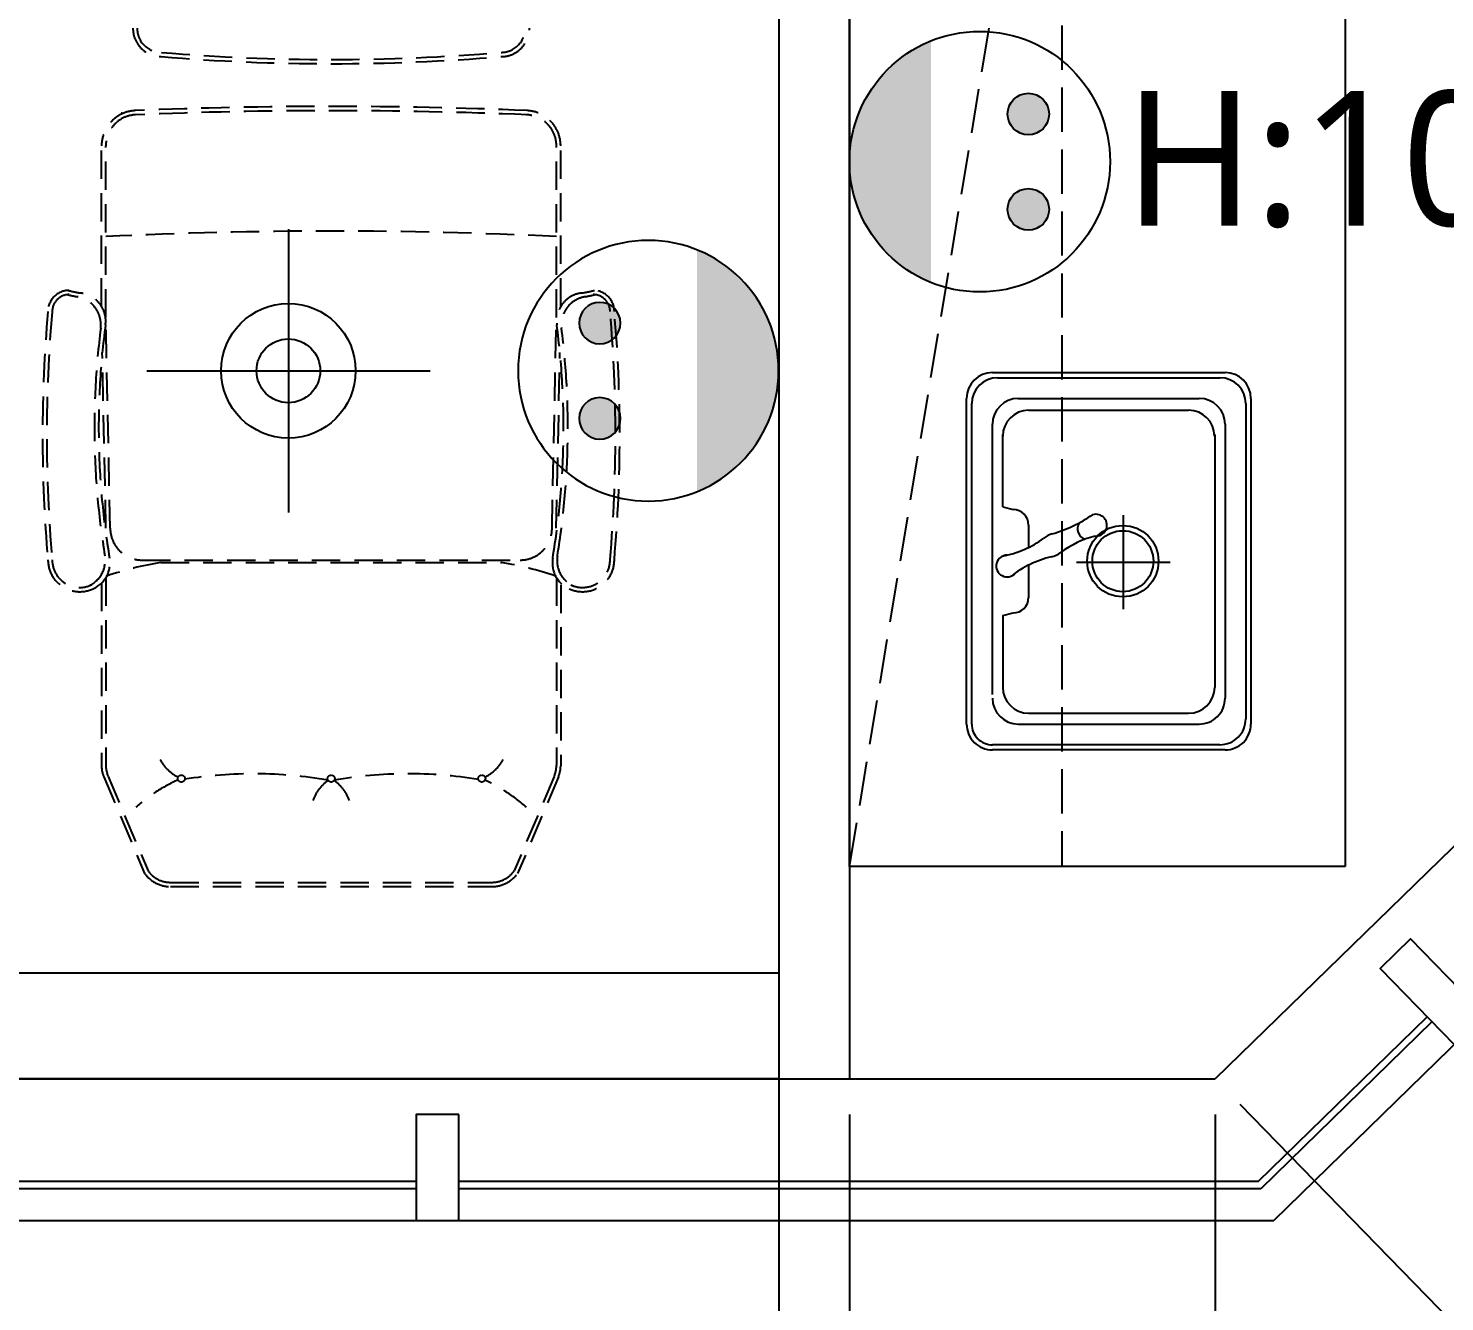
# Model space of a CAD drawing. Extents: x 11477420 to 23072185, y -28506554 to -14238804.
# Drawn here: x 11533078 to 11535079, y -14283714 to -14281916 of the extents above; entities that cross this region are included whole.
import ezdxf
from ezdxf.enums import TextEntityAlignment as Align

# ---------------------------------------------------------------- set-up
doc = ezdxf.new("R2010")
doc.units = 0
doc.header["$LTSCALE"] = 50
doc.header["$MEASUREMENT"] = 0
doc.linetypes.add('DASH', pattern=[0.35, 0.25, -0.1])
doc.linetypes.add('DH-HID2', pattern=[1.2, 0.8, -0.4])
doc.layers.get('0').update_dxf_attribs({"linetype": 'CONTINUOUS'})
doc.layers.get('DEFPOINTS').update_dxf_attribs({"linetype": 'CONTINUOUS'})
for name, color, linetype in [('07-DIM WAL', 5, 'CONTINUOUS'), ('1.천장.벽체선(내벽)', 3, 'CONTINUOUS'), ('2.글자선', 60, 'CONTINUOUS'), ('3 가구-붙박이', 6, 'CONTINUOUS'), ('4.가구-붙박이', 6, 'CONTINUOUS'), ('C-WIN', 4, 'CONTINUOUS'), ('CEIL_SYM', 4, 'CONTINUOUS'), ('CO-FURB-DN', 9, 'CONTINUOUS'), ('FU-FURM', 251, 'DH-HID2'), ('Layer2', 51, 'CONTINUOUS'), ('설비', 7, 'CONTINUOUS')]:
    doc.layers.add(name, color=color, linetype=linetype)
doc.styles.add('DAWIN', font='NanumSquareR.ttf')
doc.styles.add('맑은 고딕', font='malgun.ttf')
doc.dimstyles.new('80', dxfattribs={"dimscale": 80, "dimtxt": 2.2, "dimasz": 3, "dimexe": 1.25, "dimexo": 0.625, "dimtad": 1, "dimdec": 0, "dimzin": 0, "dimdsep": 46, "dimlunit": 6, "dimtxsty": 'DAWIN', "dimblk1": 'DOTSMALL', "dimblk2": 'DOTSMALL', "dimsah": 1, "dimcen": 0.001, "dimclrd": 1, "dimclre": 1, "dimclrt": 3, "dimadec": 0, "dimazin": 0, "dimtfac": 1, "dimtdec": 0, "dimtix": 1, "dimtmove": 2, "dimatfit": 3, "dimldrblk": 'DOTSMALL', "dimfxl": 0, "dimtolj": 1, "dimtzin": 0, "dimarcsym": 0})

# ---------------------------------------------------------------- blocks, each defined once
blk = doc.blocks.new('flooor')
at = {"layer": 'C-WIN', "ltscale": 30}
for p, q in [((11512334.8, -14185255.4), (11509215.4, -14188296.8)), ((11512534.8, -14185338.2), (11509298.2, -14188496.8)), ((11509275.8, -14188441.8), (11509514.5, -14188208.9)), ((11509521.5, -14188216), (11509279.9, -14188451.8)), ((11492056.8, -14188296.8), (11509215.4, -14188296.8)), ((11508086.8, -14188441.8), (11506956.8, -14188441.8)), ((11508086.8, -14188451.8), (11506956.8, -14188451.8)), ((11509275.8, -14188441.8), (11508146.8, -14188441.8)), ((11509279.9, -14188451.8), (11508146.8, -14188451.8)), ((11492056.8, -14188496.8), (11509298.2, -14188496.8))]:
    blk.add_line(p, q, dxfattribs=at)
for points in [[(11509552.9, -14188248.3), (11509595.8, -14188206.3), (11509491.1, -14188099), (11509448.1, -14188140.9)], [(11508146.8, -14188346.8), (11508086.8, -14188346.8), (11508086.8, -14188496.8), (11508146.8, -14188496.8)]]:
    blk.add_lwpolyline(points, close=True, dxfattribs=at)
blk = doc.blocks.new('flooor2')
at = {"layer": '1.천장.벽체선(내벽)', "ltscale": 30}
for p, q in [((11534238.1, -14281299.4), (11534238.1, -14283399.4)), ((11534138.1, -14281399.4), (11534138.1, -14283399.4))]:
    blk.add_line(p, q, dxfattribs=at)
at = {"layer": '3 가구-붙박이', "color": 8, "ltscale": 30}
for p, q in [((11534238.1, -14283099.4), (11534238.1, -14281299.4)), ((11534938.1, -14281299.4), (11534938.1, -14283099.4)), ((11534938.1, -14283099.4), (11534238.1, -14283099.4))]:
    blk.add_line(p, q, dxfattribs=at)
at = {"layer": '3 가구-붙박이', "color": 8}
for p, q in [((11530338.1, -14283249.4), (11534138.1, -14283249.4)), ((11534138.1, -14283249.4), (11534138.1, -14283399.4)), ((11534138.1, -14283399.4), (11530338.1, -14283399.4))]:
    blk.add_line(p, q, dxfattribs=at)
at = {"layer": '4.가구-붙박이', "color": 8, "linetype": 'DASH', "ltscale": 5}
for p, q in [((11534238.1, -14283099.4), (11534538.1, -14281299.4)), ((11534538.1, -14281299.4), (11534538.1, -14283099.4))]:
    blk.add_line(p, q, dxfattribs=at)
at = {"layer": 'CO-FURB-DN', "color": 8}
for p, q in [((11534440, -14282402), (11534768.6, -14282402)), ((11534447.3, -14282409.3), (11534761.3, -14282409.3)), ((11534403.5, -14282898.3), (11534403.5, -14282438.5)), ((11534476.5, -14282438.5), (11534732.1, -14282438.5)), ((11534805.1, -14282438.5), (11534805.1, -14282898.3)), ((11534410.8, -14282898.3), (11534410.8, -14282445.8)), ((11534490.7, -14282455.2), (11534717.1, -14282455.2)), ((11534797.8, -14282445.8), (11534797.8, -14282891)), ((11534440, -14282856.6), (11534440, -14282475)), ((11534768.6, -14282475), (11534768.6, -14282861.8)), ((11534454.6, -14282591.7), (11534454.6, -14282489.6)), ((11534754, -14282489.6), (11534754, -14282846.5)), ((11534454.6, -14282591.7), (11534469.2, -14282595.4)), ((11534491.1, -14282617.3), (11534491.1, -14282648.6)), ((11534624.9, -14282736), (11534624.9, -14282603.5)), ((11534491.1, -14282673.6), (11534491.1, -14282720.2)), ((11534558.7, -14282669.8), (11534691.1, -14282669.8)), ((11534454.6, -14282745.1), (11534469.2, -14282741.4)), ((11534454.6, -14282745.1), (11534454.6, -14282847.2)), ((11534476.5, -14282898.3), (11534732.1, -14282898.3)), ((11534490.7, -14282883.1), (11534717.1, -14282883.1)), ((11534761.3, -14282927.5), (11534440, -14282927.5)), ((11534768.6, -14282934.8), (11534440, -14282934.8))]:
    blk.add_line(p, q, dxfattribs=at)
for centre, major_axis, start_param, end_param in [((11534440, -14282438.5), (25.8, 25.8), 0.785398, 2.356194), ((11534447.3, -14282445.8), (-25.8, 25.8), -0.785398, 0.785398), ((11534761.3, -14282445.8), (-25.8, 25.8), 3.926991, 5.497787), ((11534768.6, -14282438.5), (-25.8, 25.8), 3.926991, 5.497787), ((11534476.5, -14282475), (25.8, 25.8), 0.785398, 2.356194), ((11534732.1, -14282475), (25.8, 25.8), 5.497787, 7.068583), ((11534491.1, -14282491.7), (-25.8, 25.8), -0.785398, 0.785398), ((11534717.1, -14282491.7), (-25.8, 25.8), 3.926991, 5.497787), ((11534469.2, -14282617.3), (15.5, 15.5), 5.497787, 7.068583), ((11534465.4, -14282430.7), (188.1, 87.8), 4.564448, 4.869089), ((11534575.5, -14282622.5), (10.9, 10.9), 1.800231, 3.63701), ((11534624.2, -14282668.3), (-35.6, 35.6), -0.785398, 5.497787), ((11534586.3, -14282617.5), (10.9, 10.9), 3.83032, 7.384893), ((11534428.2, -14282521.2), (130.6, 56.6), 4.487831, 4.939146), ((11534535.5, -14282666.6), (-27.2, 27.2), -0.49653, -0.149859), ((11534621.2, -14282770.4), (100.6, 100.6), 1.043672, 1.419325), ((11534624.2, -14282668.3), (42.3, 8.1), 1.381641, 7.664826), ((11534460.7, -14282675.1), (4.5, 14.7), 0.284328, 4.299638), ((11534514.1, -14282624.7), (27.2, 27.2), 4.156317, 4.560918), ((11534555.2, -14282800.8), (100.6, 100.6), 1.014724, 1.458889), ((11534469.2, -14282719.5), (15.5, 15.5), 3.926991, 5.497787), ((11534491.1, -14282846.5), (-25.8, 25.8), 0.785398, 2.356194), ((11534716.8, -14282845.9), (26.3, 26.3), 3.934504, 5.479647), ((11534476.5, -14282861.8), (-25.8, 25.8), 0.785398, 2.356194), ((11534732.1, -14282861.8), (-25.8, 25.8), 2.356194, 3.926991), ((11534440, -14282898.3), (25.8, 25.8), 2.356194, 3.926991), ((11534440, -14282898.3), (20.7, 20.7), 2.356194, 3.926991), ((11534761.3, -14282891), (-25.8, 25.8), 2.356194, 3.926991), ((11534768.6, -14282898.3), (-25.8, 25.8), 2.356194, 3.926991)]:
    blk.add_ellipse(centre, major_axis=major_axis, ratio=1, start_param=start_param, end_param=end_param, dxfattribs=at)
at = {"layer": 'FU-FURM', "color": 8}
for p, q in [((11533210.8, -14282035.9), (11533209.6, -14282035.9)), ((11533181.7, -14282308.5), (11533181.7, -14282082)), ((11533187.7, -14282324.2), (11533187.7, -14282082)), ((11533824.2, -14282324.2), (11533824.2, -14282082)), ((11533830.2, -14282308.5), (11533830.2, -14282082)), ((11533193.9, -14282621.7), (11533187.7, -14282324.2)), ((11533818, -14282621.7), (11533824.2, -14282324.2)), ((11533187.9, -14282621.9), (11533182.7, -14282373.6)), ((11533824, -14282621.9), (11533829.2, -14282373.6)), ((11533238.9, -14282666.7), (11533773, -14282666.7)), ((11533265.3, -14282670.1), (11533746.6, -14282670.1)), ((11533181.7, -14282699.1), (11533181.7, -14282957.3)), ((11533187.7, -14282691.5), (11533187.7, -14282956.5)), ((11533824.2, -14282691.5), (11533824.2, -14282956.5)), ((11533167.4, -14282701.7), (11533163.7, -14282703.4)), ((11533169.9, -14282707.2), (11533170.4, -14282707)), ((11533830.2, -14282701.7), (11533830.2, -14282957.3)), ((11533844.6, -14282701.7), (11533848.2, -14282703.4)), ((11533184.9, -14282972.9), (11533242.5, -14283109.1)), ((11533190.9, -14282972.1), (11533247.4, -14283105.6)), ((11533821.1, -14282972.1), (11533764.6, -14283105.6)), ((11533827.1, -14282972.9), (11533769.4, -14283109.1)), ((11533279, -14283121.8), (11533732.9, -14283121.8)), ((11533279, -14283127.8), (11533732.9, -14283127.8))]:
    blk.add_line(p, q, dxfattribs=at)
for centre in [(11533294.4, -14282975.2), (11533506, -14282975.2), (11533718.8, -14282975.2)]:
    blk.add_circle(centre, 5, dxfattribs=at)
for centre, radius, start, end in [((11533266, -14281915.9), 40, 180, 270), ((11533266, -14281915.9), 34, 180, 270), ((11533746, -14281915.9), 40, 270, 0), ((11533746, -14281915.9), 34, 270, 0), ((11533506, -14279080.9), 2885, 265.2281, 274.7719), ((11533506, -14279080.9), 2879, 265.2281, 274.7719), ((11533231.7, -14282082), 50, 92.4241, 180), ((11533231.7, -14282082), 44, 92.4241, 180), ((11533506, -14288560.6), 6534.4, 87.57593, 92.42407), ((11533506.1, -14288702.7), 6670.4, 87.62279, 92.3735), ((11533780.2, -14282082), 44, 0, 87.5759), ((11533780.2, -14282082), 50, 0, 87.5759), ((11533506.1, -14288872.7), 6670.4, 87.26633, 92.73581), ((11533136, -14282315.9), 30, 90, 180), ((11533136, -14282315.9), 24, 90, 180), ((11533182.6, -14282093.7), 204.2, 255.8639, 260.1676), ((11533182.6, -14282093.7), 198.2, 255.8639, 261.5511), ((11533140.8, -14282334.4), 40, 352.7088, 80.1676), ((11533147.6, -14282329.4), 40, 352.4175, 81.5511), ((11533864.4, -14282329.4), 40, 98.4489, 187.5825), ((11533871.1, -14282334.4), 40, 99.8324, 187.2912), ((11533829.4, -14282093.7), 198.2, 278.4489, 284.1361), ((11533829.4, -14282093.7), 204.2, 279.8324, 284.1361), ((11533876, -14282315.9), 30, 0, 90), ((11533876, -14282315.9), 24, 0, 90), ((11535109.4, -14282491.1), 2011.1, 175.0022, 184.9978), ((11535109.4, -14282491.1), 2005.1, 175.0022, 184.9978), ((11531902.5, -14282491.1), 2005.1, 355.0022, 4.9978), ((11531902.5, -14282491.1), 2011.1, 355.0022, 4.9978), ((11534280.1, -14282480.1), 1108.5, 172.7088, 189.3713), ((11534280.1, -14282480.1), 1102.5, 172.4175, 189.6), ((11532731.8, -14282480.1), 1102.5, 350.4, 7.5825), ((11532731.8, -14282480.1), 1108.5, 350.6287, 7.2912), ((11533238.9, -14282621.7), 45, 180, 270), ((11533773, -14282621.7), 45, 270, 0), ((11533151, -14282666.4), 45, 180, 294.8531), ((11533151, -14282666.4), 39, 180, 294.8531), ((11533146.9, -14282667.1), 40, 294.8531, 9.3713), ((11533153.6, -14282670.7), 40, 294.8531, 9.6), ((11533341.9, -14283137), 473.1, 99.3213, 108.8655), ((11533670, -14283137), 473.1, 71.1345, 80.6787), ((11533858.4, -14282670.7), 40, 170.4, 245.1469), ((11533865, -14282667.1), 40, 170.6287, 245.1469), ((11533861, -14282666.4), 45, 245.1469, 0), ((11533861, -14282666.4), 39, 245.1469, 0), ((11533221.7, -14282957.3), 40, 180, 202.9344), ((11533227.7, -14282956.5), 40, 180, 202.9344), ((11533316.1, -14282920.4), 58.9, 208.2103, 243.5305), ((11533697.1, -14282920.4), 58.9, 296.4695, 331.7897), ((11533784.2, -14282956.5), 40, 337.0656, 0), ((11533790.2, -14282957.3), 40, 337.0656, 0), ((11533382.4, -14283186.1), 228.5, 113.8936, 131.7766), ((11533396.2, -14283576.4), 607.9, 80.0066, 99.1734), ((11533535.5, -14283026.2), 58.9, 124.9354, 160.2556), ((11533476.4, -14283026.2), 58.9, 19.7444, 55.0646), ((11533615.7, -14283576.4), 607.9, 80.7046, 99.9934), ((11533629.5, -14283186.1), 228.5, 48.2234, 66.1064), ((11533279, -14283082.8), 45, 215.7971, 270), ((11533279, -14283082.8), 39, 215.7971, 270), ((11533732.9, -14283082.8), 39, 270, 324.2029), ((11533732.9, -14283082.8), 45, 270, 324.2029)]:
    blk.add_arc(centre, radius, start, end, dxfattribs=at)
blk.add_blockref('flooor', (25539.3, -95102.6))
blk = doc.blocks.new('ADDDD')
at = {"layer": 'CEIL_SYM', "color": 1, "linetype": 'Continuous'}
for p, q in [((101438.4, 99576), (101438.4, 99176)), ((101238.4, 99376), (101638.4, 99376))]:
    blk.add_line(p, q, dxfattribs=at)
at = {"layer": 'CEIL_SYM', "color": 4, "linetype": 'Continuous'}
blk.add_circle((101438.4, 99376), 95, dxfattribs=at)
at = {"layer": 'CEIL_SYM', "color": 7, "linetype": 'Continuous'}
blk.add_circle((101438.4, 99376), 45, dxfattribs=at)
blk = doc.blocks.new('_DOTSMALL')
at = {"color": 0, "linetype": 'ByBlock', "const_width": 0.5}
blk.add_lwpolyline([(-0.0625, 0, 1), (0.0625, 0, 1)], format="xyb", close=True, dxfattribs=at)
blk = doc.blocks.new('*D314')
at = {"layer": '07-DIM WAL', "color": 1, "lineweight": -2, "ltscale": 30}
for p, q in [((11517596.1, -14283449.4), (11517596.1, -14284899.4)), ((11537874.1, -14283449.4), (11537874.1, -14284899.4)), ((11517596.1, -14284799.4), (11537874.1, -14284799.4))]:
    blk.add_line(p, q, dxfattribs=at)
at = {"layer": 'DEFPOINTS', "color": 0, "ltscale": 30}
for p in [(11517596.1, -14283399.4), (11537874.1, -14283399.4), (11537874.1, -14284799.4)]:
    blk.add_point(p, dxfattribs=at)
at = {"layer": '07-DIM WAL', "color": 1, "lineweight": -2, "ltscale": 30, "xscale": 240, "yscale": 240, "zscale": 240, "rotation": 180}
blk.add_blockref('_DOTSMALL', (11517596.1, -14284799.4), dxfattribs=at)
at = {"layer": '07-DIM WAL', "color": 1, "lineweight": -2, "ltscale": 30, "xscale": 240, "yscale": 240, "zscale": 240}
blk.add_blockref('_DOTSMALL', (11537874.1, -14284799.4), dxfattribs=at)
at = {"layer": '07-DIM WAL', "color": 3, "ltscale": 30, "insert": (11527735.1, -14284637.9), "char_height": 176, "attachment_point": 5, "style": 'DAWIN'}
blk.add_mtext('\\A1;20,278', dxfattribs=at)
blk = doc.blocks.new('*D339')
at = {"layer": '07-DIM WAL', "color": 1, "lineweight": -2, "ltscale": 30}
for p, q in [((11530338.1, -14283449.4), (11530338.1, -14284499.4)), ((11534138.1, -14283449.4), (11534138.1, -14284499.4)), ((11530338.1, -14284399.4), (11534138.1, -14284399.4))]:
    blk.add_line(p, q, dxfattribs=at)
at = {"layer": 'DEFPOINTS', "color": 0, "ltscale": 30}
for p in [(11530338.1, -14283399.4), (11534138.1, -14283399.4), (11534138.1, -14284399.4)]:
    blk.add_point(p, dxfattribs=at)
at = {"layer": '07-DIM WAL', "color": 1, "lineweight": -2, "ltscale": 30, "xscale": 240, "yscale": 240, "zscale": 240, "rotation": 180}
blk.add_blockref('_DOTSMALL', (11530338.1, -14284399.4), dxfattribs=at)
at = {"layer": '07-DIM WAL', "color": 1, "lineweight": -2, "ltscale": 30, "xscale": 240, "yscale": 240, "zscale": 240}
blk.add_blockref('_DOTSMALL', (11534138.1, -14284399.4), dxfattribs=at)
at = {"layer": '07-DIM WAL', "color": 3, "ltscale": 30, "insert": (11532238.1, -14284237.9), "char_height": 176, "attachment_point": 5, "style": 'DAWIN'}
blk.add_mtext('\\A1;3,800', dxfattribs=at)
blk = doc.blocks.new('*D318')
at = {"layer": '07-DIM WAL', "color": 1, "lineweight": -2, "ltscale": 30}
for p, q in [((11534138.1, -14283449.4), (11534138.1, -14284499.4)), ((11534238.1, -14283449.4), (11534238.1, -14284499.4)), ((11534138.1, -14284399.4), (11533898.1, -14284399.4)), ((11534138.1, -14284399.4), (11534238.1, -14284399.4)), ((11534238.1, -14284399.4), (11534478.1, -14284399.4))]:
    blk.add_line(p, q, dxfattribs=at)
at = {"layer": 'DEFPOINTS', "color": 0, "ltscale": 30}
for p in [(11534138.1, -14283399.4), (11534238.1, -14283399.4), (11534238.1, -14284399.4)]:
    blk.add_point(p, dxfattribs=at)
at = {"layer": '07-DIM WAL', "color": 1, "lineweight": -2, "ltscale": 30, "xscale": 240, "yscale": 240, "zscale": 240}
blk.add_blockref('_DOTSMALL', (11534138.1, -14284399.4), dxfattribs=at)
at = {"layer": '07-DIM WAL', "color": 1, "lineweight": -2, "ltscale": 30, "xscale": 240, "yscale": 240, "zscale": 240, "rotation": 180}
blk.add_blockref('_DOTSMALL', (11534238.1, -14284399.4), dxfattribs=at)
at = {"layer": '07-DIM WAL', "color": 3, "ltscale": 30, "insert": (11534188.1, -14284255.4), "char_height": 176, "attachment_point": 5, "style": 'DAWIN'}
blk.add_mtext('\\A1;100', dxfattribs=at)
blk = doc.blocks.new('*D319')
at = {"layer": '07-DIM WAL', "color": 1, "lineweight": -2, "ltscale": 30}
for p, q in [((11537874.1, -14280408), (11537874.1, -14284499.4)), ((11534238.1, -14283449.4), (11534238.1, -14284499.4)), ((11534238.1, -14284399.4), (11537874.1, -14284399.4))]:
    blk.add_line(p, q, dxfattribs=at)
at = {"layer": 'DEFPOINTS', "color": 0, "ltscale": 30}
for p in [(11537874.1, -14280358), (11534238.1, -14283399.4), (11537874.1, -14284399.4)]:
    blk.add_point(p, dxfattribs=at)
at = {"layer": '07-DIM WAL', "color": 1, "lineweight": -2, "ltscale": 30, "xscale": 240, "yscale": 240, "zscale": 240, "rotation": 180}
blk.add_blockref('_DOTSMALL', (11534238.1, -14284399.4), dxfattribs=at)
at = {"layer": '07-DIM WAL', "color": 1, "lineweight": -2, "ltscale": 30, "xscale": 240, "yscale": 240, "zscale": 240}
blk.add_blockref('_DOTSMALL', (11537874.1, -14284399.4), dxfattribs=at)
at = {"layer": '07-DIM WAL', "color": 3, "ltscale": 30, "insert": (11536056.1, -14284237.9), "char_height": 176, "attachment_point": 5, "style": 'DAWIN'}
blk.add_mtext('\\A1;3,636', dxfattribs=at)
blk = doc.blocks.new('*D320')
at = {"layer": '07-DIM WAL', "color": 1, "lineweight": -2, "ltscale": 30}
for p, q in [((11534238.1, -14283449.4), (11534238.1, -14284099.4)), ((11534754.6, -14283449.4), (11534754.6, -14284099.4)), ((11534238.1, -14283999.4), (11533998.1, -14283999.4)), ((11534238.1, -14283999.4), (11534754.6, -14283999.4)), ((11534754.6, -14283999.4), (11534994.6, -14283999.4))]:
    blk.add_line(p, q, dxfattribs=at)
at = {"layer": 'DEFPOINTS', "color": 0, "ltscale": 30}
for p in [(11534238.1, -14283399.4), (11534754.6, -14283399.4), (11534754.6, -14283999.4)]:
    blk.add_point(p, dxfattribs=at)
at = {"layer": '07-DIM WAL', "color": 1, "lineweight": -2, "ltscale": 30, "xscale": 240, "yscale": 240, "zscale": 240}
blk.add_blockref('_DOTSMALL', (11534238.1, -14283999.4), dxfattribs=at)
at = {"layer": '07-DIM WAL', "color": 1, "lineweight": -2, "ltscale": 30, "xscale": 240, "yscale": 240, "zscale": 240, "rotation": 180}
blk.add_blockref('_DOTSMALL', (11534754.6, -14283999.4), dxfattribs=at)
at = {"layer": '07-DIM WAL', "color": 3, "ltscale": 30, "insert": (11534496.4, -14283856.8), "char_height": 176, "attachment_point": 5, "style": 'DAWIN'}
blk.add_mtext('\\A1;517', dxfattribs=at)
blk = doc.blocks.new('*D321')
at = {"layer": '07-DIM WAL', "color": 1, "lineweight": -2, "ltscale": 30}
for p, q in [((11534754.6, -14283449.4), (11534754.6, -14284099.4)), ((11537874.1, -14283449.4), (11537874.1, -14284099.4)), ((11534754.6, -14283999.4), (11537874.1, -14283999.4))]:
    blk.add_line(p, q, dxfattribs=at)
at = {"layer": 'DEFPOINTS', "color": 0, "ltscale": 30}
for p in [(11534754.6, -14283399.4), (11537874.1, -14283399.4), (11537874.1, -14283999.4)]:
    blk.add_point(p, dxfattribs=at)
at = {"layer": '07-DIM WAL', "color": 1, "lineweight": -2, "ltscale": 30, "xscale": 240, "yscale": 240, "zscale": 240, "rotation": 180}
blk.add_blockref('_DOTSMALL', (11534754.6, -14283999.4), dxfattribs=at)
at = {"layer": '07-DIM WAL', "color": 1, "lineweight": -2, "ltscale": 30, "xscale": 240, "yscale": 240, "zscale": 240}
blk.add_blockref('_DOTSMALL', (11537874.1, -14283999.4), dxfattribs=at)
at = {"layer": '07-DIM WAL', "color": 3, "ltscale": 30, "insert": (11536314.4, -14283837.9), "char_height": 176, "attachment_point": 5, "style": 'DAWIN'}
blk.add_mtext('\\A1;3,119', dxfattribs=at)
blk = doc.blocks.new('*D330')
at = {"layer": '07-DIM WAL', "color": 1, "lineweight": -2, "ltscale": 30}
for p, q in [((11537909, -14280393.8), (11538362.9, -14280859.4)), ((11538293.1, -14280787.8), (11535173.7, -14283829.3)), ((11534789.5, -14283435.2), (11535243.5, -14283900.9))]:
    blk.add_line(p, q, dxfattribs=at)
at = {"layer": 'DEFPOINTS', "color": 0, "ltscale": 30}
for p in [(11537874.1, -14280358), (11534754.6, -14283399.4), (11535173.7, -14283829.3)]:
    blk.add_point(p, dxfattribs=at)
at = {"layer": '07-DIM WAL', "color": 1, "lineweight": -2, "ltscale": 30, "xscale": 240, "yscale": 240, "zscale": 240}
for p, rotation in [((11538293.1, -14280787.8), 44.27463948526286), ((11535173.7, -14283829.3), 224.2746394852629)]:
    blk.add_blockref('_DOTSMALL', p, dxfattribs=dict(at, rotation=rotation))
at = {"layer": '07-DIM WAL', "color": 3, "ltscale": 30, "insert": (11536620.6, -14282192.9), "char_height": 176, "attachment_point": 5, "rotation": 44.2746, "style": 'DAWIN'}
blk.add_mtext('\\A1;4,357', dxfattribs=at)
blk = doc.blocks.new('*D341')
at = {"layer": '07-DIM WAL', "color": 1, "lineweight": -2, "ltscale": 30}
for p, q in [((11534138.1, -14282999.4), (11534138.1, -14284099.4)), ((11532753.1, -14283449.4), (11532753.1, -14284099.4)), ((11532753.1, -14283999.4), (11534138.1, -14283999.4))]:
    blk.add_line(p, q, dxfattribs=at)
at = {"layer": 'DEFPOINTS', "color": 0, "ltscale": 30}
for p in [(11534138.1, -14282949.4), (11532753.1, -14283399.4), (11534138.1, -14283999.4)]:
    blk.add_point(p, dxfattribs=at)
at = {"layer": '07-DIM WAL', "color": 1, "lineweight": -2, "ltscale": 30, "xscale": 240, "yscale": 240, "zscale": 240, "rotation": 180}
blk.add_blockref('_DOTSMALL', (11532753.1, -14283999.4), dxfattribs=at)
at = {"layer": '07-DIM WAL', "color": 1, "lineweight": -2, "ltscale": 30, "xscale": 240, "yscale": 240, "zscale": 240}
blk.add_blockref('_DOTSMALL', (11534138.1, -14283999.4), dxfattribs=at)
at = {"layer": '07-DIM WAL', "color": 3, "ltscale": 30, "insert": (11533445.6, -14283837.9), "char_height": 176, "attachment_point": 5, "style": 'DAWIN'}
blk.add_mtext('\\A1;1,385', dxfattribs=at)
blk = doc.blocks.new('egoo')
at = {"layer": 'Layer2'}
h = blk.add_hatch(color=140, dxfattribs=at)
edge = h.paths.add_edge_path()
edge.add_arc((1015645.3, 443433.7), 22.3, 0, 360)
h = blk.add_hatch(color=140, dxfattribs=at)
edge = h.paths.add_edge_path()
edge.add_arc((1015747.7, 443433.7), 22.3, 0, 360)
h = blk.add_hatch(color=140, dxfattribs=at)
edge = h.paths.add_edge_path()
edge.add_line((1015826.3, 443329.1), (1015566.6, 443329.1))
edge.add_ellipse((1015696.5, 443381.5), major_axis=(99, 99), ratio=1, start_angle=156.9578, end_angle=293.0422)
at = {"layer": 'Layer2', "color": 140}
for centre, radius in [((1015696.5, 443381.5), 140), ((1015645.3, 443433.7), 22.3), ((1015747.7, 443433.7), 22.3)]:
    blk.add_circle(centre, radius, dxfattribs=at)

msp = doc.modelspace()

# ---------------------------------------------------------------- block references
msp.add_blockref('flooor2', (0, 0))
at = {"layer": 'CEIL_SYM'}
msp.add_blockref('ADDDD', (11432007.2, -14381775.5), dxfattribs=at)
at = {"layer": '설비', "color": 140, "yscale": 1.314285739087145, "zscale": 1.314285739087145}
for p, xscale, rotation in [((10951692.1, -12947188.8), 1.314285739087145, 270), ((12116684, -12947484), -1.314285739087145, 90)]:
    msp.add_blockref('egoo', p, dxfattribs=dict(at, xscale=xscale, rotation=rotation))

# ---------------------------------------------------------------- texts
at = {"layer": '2.글자선', "color": 30, "style": '맑은 고딕'}
msp.add_text('H:1000', height=190.14, dxfattribs=at).set_placement((11534626.5, -14282004.4), align=Align.TOP_LEFT)

# ---------------------------------------------------------------- dimensions: what is measured, and where the dimension line sits
at = {"layer": '07-DIM WAL', "ltscale": 30}
for base, p1, p2, picture, middle in [((11537874.1, -14284399.4), (11534238.1, -14283399.4), (11537874.1, -14280358), '*D319', (11536056.1, -14284237.9)), ((11534138.1, -14283999.4), (11532753.1, -14283399.4), (11534138.1, -14282949.4), '*D341', (11533445.6, -14283837.9)), ((11537874.1, -14284799.4), (11517596.1, -14283399.4), (11537874.1, -14283399.4), '*D314', (11527735.1, -14284637.9)), ((11534138.1, -14284399.4), (11530338.1, -14283399.4), (11534138.1, -14283399.4), '*D339', (11532238.1, -14284237.9)), ((11534238.1, -14284399.4), (11534138.1, -14283399.4), (11534238.1, -14283399.4), '*D318', (11534188.1, -14284255.4)), ((11534754.6444, -14283999.445), (11534238.0658, -14283399.445), (11534754.6444, -14283399.445), '*D320', (11534496.3551, -14283856.7601)), ((11537874.0658, -14283999.445), (11534754.6444, -14283399.445), (11537874.0658, -14283399.445), '*D321', (11536314.3551, -14283837.8939))]:
    dim = msp.add_linear_dim(base=base, p1=p1, p2=p2, dimstyle='80', dxfattribs=at)
    dim.commit()
    dim.dimension.update_dxf_attribs({"geometry": picture, "text_midpoint": middle})
dim = msp.add_aligned_dim(p1=(11537874.1, -14280358), p2=(11534754.6, -14283399.4), distance=600.3, dimstyle='80', dxfattribs=at)
dim.commit()
dim.dimension.update_dxf_attribs({"geometry": '*D330', "text_midpoint": (11536620.6, -14282192.9)})

doc.saveas('drawing.dxf')
